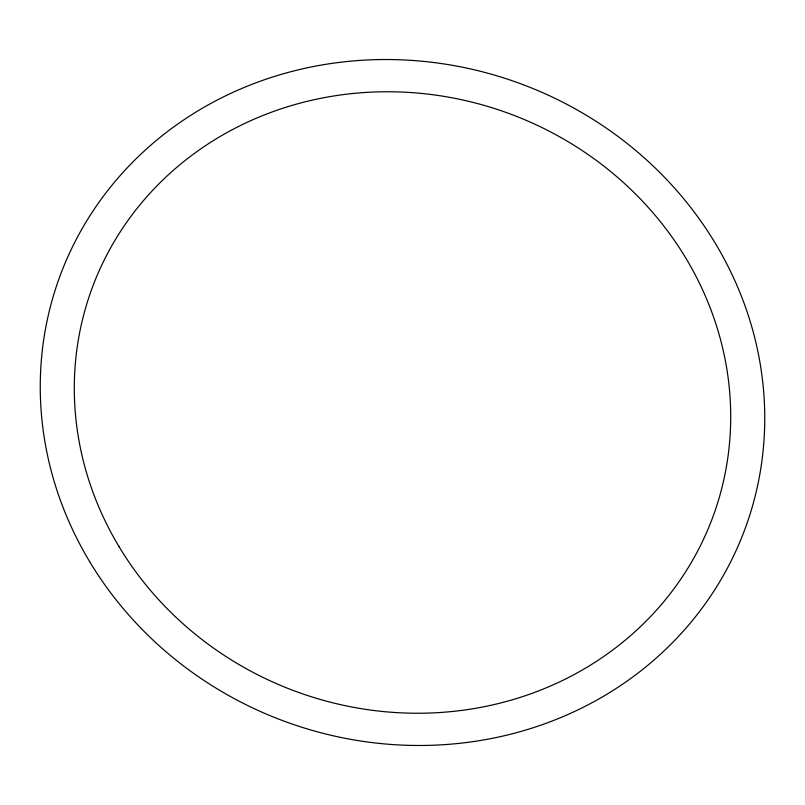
<?xml version="1.0" encoding="UTF-8"?>
<svg xmlns="http://www.w3.org/2000/svg" width="805" height="805" viewBox="0 0 805 805"><rect width="100%" height="100%" fill="white"/><g stroke="black" fill="none" stroke-linecap="round" stroke-linejoin="round"><path stroke-width="1.21" d="M89.667 561.659A365.108 339.941 20 0 0 717.104 586.03A365.108 339.941 20 0 0 400.729 59.812A365.108 339.941 20 0 0 89.667 561.659M119.07 546.696A330.785 307.983 20 0 0 687.53 568.783A330.785 307.983 20 0 0 400.9 92.022A330.785 307.983 20 0 0 119.07 546.696"/></g></svg>
